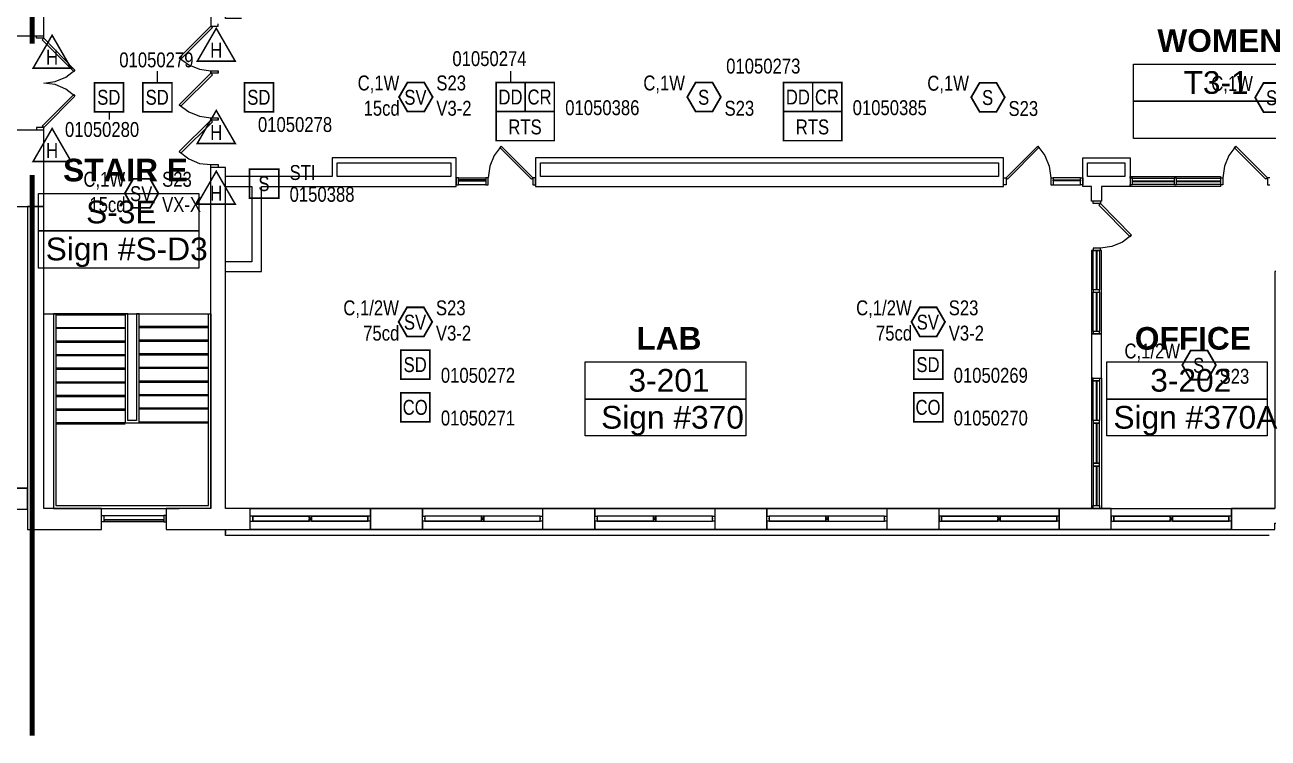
# Model space of a CAD drawing. Header units: inches. Extents: x 10004 to 17737, y 28227 to 35905.
# Drawn here: x 11699 to 12699, y 28877 to 29451 of the extents above; entities that cross this region are included whole.
import ezdxf
from ezdxf.enums import TextEntityAlignment as Align

# ---------------------------------------------------------------- set-up
doc = ezdxf.new("R2010")
doc.units = ezdxf.units.IN
doc.header["$LTSCALE"] = 0.25
doc.header["$MEASUREMENT"] = 0
for name, color, linetype in [('BACKGROUND', 8, 'Continuous'), ('CO DETECTOR', 1, 'Continuous'), ('DOOR HOLDER', 1, 'Continuous'), ('DUCT DETECTOR', 1, 'Continuous'), ('PULL STATION', 1, 'Continuous'), ('RELAY MODULES', 1, 'Continuous'), ('REMOTE TEST STATION', 1, 'Continuous'), ('SMOKE DETECTOR', 1, 'Continuous'), ('SPEAKER', 1, 'Continuous'), ('SPEAKER STROBE', 1, 'Continuous')]:
    doc.layers.add(name, color=color, linetype=linetype)
doc.styles.add('Arial', font='arial.ttf', dxfattribs={"width": 0.8})
doc.styles.add('PDF Arial', font='arial.ttf')
doc.styles.add('PDF Arial Bold', font='arialbd.ttf')

# ---------------------------------------------------------------- blocks, each defined once
blk = doc.blocks.new('150X-AQN5')
at = {"layer": 'DOOR HOLDER', "const_width": 1.25}
blk.add_lwpolyline([(15.26, -8.81), (0, 17.63), (-15.26, -8.81)], close=True, dxfattribs=at)
at = {"layer": 'DOOR HOLDER', "style": 'Arial', "width": 0.8}
blk.add_text('H', height=12, dxfattribs=at).set_placement((0, 0), align=Align.MIDDLE)
blk.add_attdef('SUBSCRIPT', text='', height=12, dxfattribs=at).set_placement((11.35, 10.49), align=Align.MIDDLE_LEFT)
blk = doc.blocks.new('GC-S7')
at = {"layer": 'SPEAKER', "const_width": 1.46}
blk.add_lwpolyline([(13.83, 0.21), (7.08, 11.9), (-6.42, 11.9), (-13.17, 0.21), (-6.42, -11.49), (7.08, -11.49)], close=True, dxfattribs=at)
at = {"layer": 'SPEAKER', "style": 'Arial', "width": 0.8}
blk.add_text('S', height=12, dxfattribs=at).set_placement((0, 0), align=Align.MIDDLE)
for tag, p in [('C', (-14.98, 11.52)), ('1/2W', (-14.65, -8.82))]:
    blk.add_attdef(tag, text='', height=12, dxfattribs=at).set_placement(p, align=Align.MIDDLE_RIGHT)
blk.add_attdef('Speaker_Circuit', text='', height=12, dxfattribs=at).set_placement((16.8, -8.82), align=Align.MIDDLE_LEFT)
blk = doc.blocks.new('SIGA-278')
at = {"layer": 'PULL STATION', "const_width": 1.3}
blk.add_lwpolyline([(-11.5, -11.68), (-11.5, 11.7), (11.89, 11.7), (11.89, -11.68)], close=True, dxfattribs=at)
at = {"layer": 'PULL STATION', "style": 'Arial', "width": 0.8}
blk.add_text('S', height=12, dxfattribs=at).set_placement((0, 0), align=Align.MIDDLE)
for tag, p in [('ADDRESS', (20.64, 8.96)), ('ZONE', (20.64, -8.58))]:
    blk.add_attdef(tag, text='', height=12, dxfattribs=at).set_placement(p, align=Align.MIDDLE_LEFT)
blk.add_attdef('SUBSCRIPT', text='', height=12, dxfattribs=at).set_placement((-16.56, -9.02), align=Align.MIDDLE_RIGHT)
blk = doc.blocks.new('SIGA-CR')
at = {"layer": 'RELAY MODULES', "const_width": 1.3}
blk.add_lwpolyline([(-11.5, -11.68), (-11.5, 11.7), (11.89, 11.7), (11.89, -11.68)], close=True, dxfattribs=at)
at = {"layer": 'RELAY MODULES', "style": 'Arial', "width": 0.8}
blk.add_text('CR', height=12, dxfattribs=at).set_placement((0, 0), align=Align.MIDDLE)
for tag, p in [('ADDRESS', (20.64, 8.96)), ('ZONE', (20.64, -8.58))]:
    blk.add_attdef(tag, text='', height=12, dxfattribs=at).set_placement(p, align=Align.MIDDLE_LEFT)
blk.add_attdef('SUBSCRIPT', text='', height=12, dxfattribs=at).set_placement((-16.56, -9.02), align=Align.MIDDLE_RIGHT)
blk = doc.blocks.new('SIGA-SD')
at = {"layer": 'DUCT DETECTOR', "const_width": 1.3}
blk.add_lwpolyline([(-11.5, -11.68), (-11.5, 11.7), (11.89, 11.7), (11.89, -11.68)], close=True, dxfattribs=at)
at = {"layer": 'DUCT DETECTOR', "style": 'Arial', "width": 0.8}
blk.add_text('DD', height=12, dxfattribs=at).set_placement((0, 0), align=Align.MIDDLE)
for tag, p in [('ADDRESS', (20.64, 8.96)), ('ZONE', (20.64, -8.58))]:
    blk.add_attdef(tag, text='', height=12, dxfattribs=at).set_placement(p, align=Align.MIDDLE_LEFT)
blk.add_attdef('SUBSCRIPT', text='', height=12, dxfattribs=at).set_placement((-16.56, -9.02), align=Align.MIDDLE_RIGHT)
blk = doc.blocks.new('SD-TRK')
at = {"layer": 'REMOTE TEST STATION', "const_width": 1.25}
blk.add_lwpolyline([(-23.19, 12.37), (23.58, 12.37), (23.58, -11.01), (-23.19, -11.01)], close=True, dxfattribs=at)
at = {"layer": 'REMOTE TEST STATION', "style": 'Arial', "width": 0.8}
blk.add_text('RTS', height=12, dxfattribs=at).set_placement((0, 0), align=Align.MIDDLE)
blk.add_attdef('DD_NUMBER', text='', height=12, dxfattribs=at).set_placement((29.49, 10.17), align=Align.MIDDLE_LEFT)
blk = doc.blocks.new('SIGA-COD')
at = {"layer": 'CO DETECTOR', "const_width": 1.3}
blk.add_lwpolyline([(-11.5, -11.68), (-11.5, 11.7), (11.89, 11.7), (11.89, -11.68)], close=True, dxfattribs=at)
at = {"layer": 'CO DETECTOR', "style": 'Arial', "width": 0.8}
blk.add_text('CO', height=12, dxfattribs=at).set_placement((0, 0), align=Align.MIDDLE)
for tag, p in [('ADDRESS', (20.64, 8.96)), ('ZONE', (20.64, -8.58))]:
    blk.add_attdef(tag, text='', height=12, dxfattribs=at).set_placement(p, align=Align.MIDDLE_LEFT)
blk.add_attdef('SUBSCRIPT', text='', height=12, dxfattribs=at).set_placement((-16.56, -9.02), align=Align.MIDDLE_RIGHT)
blk = doc.blocks.new('GC-S7VM')
at = {"layer": 'SPEAKER STROBE', "const_width": 1.46}
blk.add_lwpolyline([(13.83, 0.21), (7.08, 11.9), (-6.42, 11.9), (-13.17, 0.21), (-6.42, -11.49), (7.08, -11.49)], close=True, dxfattribs=at)
at = {"layer": 'SPEAKER STROBE', "style": 'Arial', "width": 0.8}
blk.add_text('SV', height=12, dxfattribs=at).set_placement((0, 0), align=Align.MIDDLE)
for tag, p in [('C', (-12.95, 11.52)), ('CANDELA', (-12.62, -8.82)), ('1/2W', (-12.62, -29.16))]:
    blk.add_attdef(tag, text='', height=12, dxfattribs=at).set_placement(p, align=Align.MIDDLE_RIGHT)
for tag, p in [('Speaker_Circuit', (16.8, 11.52)), ('Visual_Circuit', (16.8, -8.82))]:
    blk.add_attdef(tag, text='', height=12, dxfattribs=at).set_placement(p, align=Align.MIDDLE_LEFT)
blk = doc.blocks.new('SIGA-PD')
at = {"layer": 'SMOKE DETECTOR', "const_width": 1.3}
blk.add_lwpolyline([(-11.5, -11.68), (-11.5, 11.7), (11.89, 11.7), (11.89, -11.68)], close=True, dxfattribs=at)
at = {"layer": 'SMOKE DETECTOR', "style": 'Arial', "width": 0.8}
blk.add_text('SD', height=12, dxfattribs=at).set_placement((0, 0), align=Align.MIDDLE)
for tag, p in [('ADDRESS', (20.64, 8.96)), ('ZONE', (20.64, -8.58))]:
    blk.add_attdef(tag, text='', height=12, dxfattribs=at).set_placement(p, align=Align.MIDDLE_LEFT)
blk.add_attdef('SUBSCRIPT', text='', height=12, dxfattribs=at).set_placement((-16.56, -9.02), align=Align.MIDDLE_RIGHT)

msp = doc.modelspace()

# ---------------------------------------------------------------- linework, layer by layer
at = {"lineweight": 0, "const_width": 4}
for points in [[(11704.98, 30812.14), (11704.98, 29435.5)], [(11704.98, 29330), (11704.98, 28878.87)]]:
    msp.add_lwpolyline(points, dxfattribs=at)
at = {"layer": 'BACKGROUND'}
for points in [[(11739.37, 29393.32), (11732.05, 29399.06), (11723.44, 29402.56), (11714.21, 29403.84), (11723.44, 29405.11), (11732.05, 29408.61), (11739.37, 29414.35), (11714.21, 29439.84), (11714.21, 29441.75), (11714.21, 29512.47), (11690.31, 29512.47), (11690.31, 29448.12), (10878.56, 29448.12), (10878.56, 29455.77), (11296.54, 29455.77), (11296.54, 29472.65), (10530.03, 29472.65)], [(11873.18, 29455.77), (11860.44, 29455.77), (11860.44, 29459.91), (11860.44, 29472.97), (11714.21, 29472.97), (11714.21, 29459.91), (11848.65, 29459.91), (11848.65, 29451.62), (11848.65, 29449.71), (11854.38, 29449.71), (11854.38, 29451.62)], [(11690.31, 29441.75), (11714.21, 29441.75)], [(11739.37, 29414.35), (11738.42, 29413.08), (11712.93, 29438.56), (11714.21, 29439.84), (11708.47, 29439.84), (11708.47, 29441.75)], [(11823.16, 29424.23), (11830.81, 29418.49), (11839.41, 29414.99), (11848.65, 29413.71), (11848.65, 29411.8), (11823.16, 29386.31), (11830.81, 29380.58), (11839.41, 29377.08), (11848.65, 29375.8), (11848.65, 29373.89), (11823.16, 29348.72), (11830.81, 29342.99), (11839.41, 29339.16), (11848.65, 29338.21)], [(11848.65, 29411.8), (11849.92, 29410.53), (11824.44, 29385.36), (11823.16, 29386.31)], [(11854.38, 29411.8), (11848.65, 29411.8), (11848.65, 29413.71), (11854.38, 29413.71), (11854.38, 29411.8), (11854.38, 29413.71)], [(11848.65, 29373.89), (11849.92, 29372.61), (11824.44, 29347.45), (11823.16, 29348.72)], [(11854.38, 29373.89), (11848.65, 29373.89), (11848.65, 29375.8), (11854.38, 29375.8), (11854.38, 29373.89), (11854.38, 29375.8)], [(11690.31, 29304.44), (11714.21, 29304.44), (11714.21, 29365.92), (11690.31, 29365.92)], [(11714.21, 29365.92), (11714.21, 29368.15), (11708.47, 29368.15), (11708.47, 29365.92)], [(12082.17, 29353.18), (12076.44, 29345.54), (12072.93, 29336.93), (12071.66, 29327.69), (12069.74, 29327.69), (12069.74, 29321.96), (12047.76, 29321.96)], [(12513.53, 29353.18), (12519.27, 29345.54), (12522.77, 29336.93), (12524.05, 29327.69), (12524.05, 29321.96), (12525.96, 29321.96), (12547.94, 29321.96)], [(12672.82, 29353.18), (12667.09, 29345.54), (12663.59, 29336.93), (12662.31, 29327.69)], [(11860.44, 29252.19), (11881.46, 29252.19), (11889.43, 29252.19), (11889.43, 29320.69), (12045.85, 29320.69), (12045.85, 29328.65), (12045.85, 29339.8), (12045.85, 29343.62), (11946.13, 29343.62), (11946.13, 29339.8), (11946.13, 29328.65), (11860.44, 29328.65)], [(11714.21, 29077.92), (11714.21, 29218.1), (11848.65, 29218.1), (11848.65, 29061.68), (11848.65, 29335.98), (11848.65, 29338.21), (11854.38, 29338.21), (11854.38, 29335.98)], [(11860.44, 29335.98), (11848.65, 29335.98)], [(12047.76, 29327.69), (12069.74, 29327.69)], [(12069.74, 29321.96), (12071.66, 29321.96), (12071.66, 29327.69)], [(12524.05, 29327.69), (12525.96, 29327.69), (12525.96, 29321.96)], [(12547.94, 29327.69), (12525.96, 29327.69)], [(12549.85, 29328.65), (12549.85, 29328.65)], [(12587.76, 29327.38), (12587.76, 29322.28)], [(12623.13, 29324.83), (12589.67, 29324.83), (12623.13, 29324.83), (12623.13, 29324.51), (12589.67, 29324.51), (12589.67, 29324.83)], [(12660.4, 29324.83), (12625.04, 29324.83), (12660.4, 29324.83), (12660.4, 29324.51), (12625.04, 29324.51), (12625.04, 29324.83)], [(12660.4, 29327.69), (12662.31, 29327.69), (12662.31, 29321.96), (12660.4, 29321.96)], [(12700.22, 29327.69), (12698.31, 29327.69), (12698.31, 29321.96), (12700.22, 29321.96)], [(11860.44, 29320.69), (11881.46, 29320.69), (11881.46, 29260.15), (11860.44, 29260.15)], [(12563.87, 29308.9), (12563.87, 29306.99), (12558.13, 29306.99), (12558.13, 29308.9)], [(12589.04, 29281.5), (12581.71, 29275.77), (12573.11, 29272.26), (12563.87, 29270.99)], [(12563.23, 29202.17), (12563.23, 29204.08), (12558.13, 29204.08), (12558.13, 29235.62), (12563.23, 29235.62), (12563.23, 29237.54), (12558.13, 29237.54), (12558.13, 29235.62), (12563.23, 29235.62), (12563.23, 29204.08), (12558.13, 29204.08), (12558.13, 29202.17), (12563.23, 29202.17), (12564.82, 29202.17), (12564.82, 29269.08), (12556.86, 29269.08), (12556.86, 29202.17), (12558.13, 29202.17)], [(12563.87, 29269.08), (12563.87, 29270.99), (12558.13, 29270.99), (12558.13, 29269.08), (12563.23, 29269.08), (12563.23, 29237.54), (12558.13, 29237.54), (12558.13, 29269.08)], [(12561, 29237.54), (12561, 29269.08), (12561, 29237.54), (12560.68, 29237.54), (12560.68, 29269.08), (12561, 29269.08)], [(12561, 29204.08), (12561, 29235.62), (12561, 29204.08), (12560.68, 29204.08), (12560.68, 29235.62), (12561, 29235.62)], [(11724.08, 29218.1), (11722.17, 29218.1), (11722.17, 29128.9), (11722.17, 29061.68), (11823.16, 29061.68)], [(11779.83, 29218.1), (11724.08, 29218.1), (11724.08, 29207.27), (11724.08, 29196.12), (11724.08, 29185.29), (11724.08, 29174.46), (11724.08, 29163.31), (11724.08, 29152.47), (11724.08, 29141.64), (11724.08, 29130.49), (11724.08, 29128.9), (11724.08, 29063.91), (11846.74, 29063.91), (11846.74, 29121.25), (11846.74, 29130.49), (11846.74, 29141.64), (11846.74, 29152.47), (11846.74, 29163.31), (11846.74, 29174.46), (11846.74, 29185.29), (11846.74, 29196.12), (11846.74, 29207.27), (11846.74, 29218.1), (11848.65, 29218.1), (11848.65, 29121.25), (11848.65, 29061.68), (11812.65, 29061.68), (11812.65, 29044.79), (11880.19, 29044.79), (11880.19, 29061.68), (11860.44, 29061.68)], [(11846.74, 29141.64), (11790.98, 29141.64), (11790.98, 29152.47), (11790.98, 29163.31), (11790.98, 29174.46), (11790.98, 29185.29), (11790.98, 29196.12), (11790.98, 29207.27), (11790.98, 29218.1), (11788.75, 29218.1), (11788.75, 29132.4), (11781.74, 29132.4), (11781.74, 29218.1), (11779.83, 29218.1), (11779.83, 29207.27)], [(11790.98, 29218.1), (11846.74, 29218.1)], [(11724.08, 29207.27), (11779.83, 29207.27), (11779.83, 29196.12), (11779.83, 29185.29), (11779.83, 29174.46), (11779.83, 29163.31), (11779.83, 29152.47), (11779.83, 29141.64), (11779.83, 29132.4), (11779.83, 29130.49), (11788.75, 29130.49), (11790.98, 29130.49), (11790.98, 29141.64)], [(11790.98, 29207.27), (11846.74, 29207.27)], [(11779.83, 29196.12), (11724.08, 29196.12)], [(11790.98, 29196.12), (11846.74, 29196.12)], [(11779.83, 29185.29), (11724.08, 29185.29)], [(11790.98, 29185.29), (11846.74, 29185.29)], [(11779.83, 29174.46), (11724.08, 29174.46)], [(11790.98, 29174.46), (11846.74, 29174.46)], [(11779.83, 29163.31), (11724.08, 29163.31)], [(11790.98, 29163.31), (11846.74, 29163.31)], [(12558.13, 29166.49), (12563.23, 29166.49), (12563.23, 29164.26), (12558.13, 29164.26), (12558.13, 29166.49), (12556.86, 29166.49), (12556.86, 29061.68), (12558.13, 29061.68), (12558.13, 29063.91), (12563.23, 29063.91), (12563.23, 29095.77), (12563.23, 29098), (12563.23, 29130.17), (12558.13, 29130.17), (12558.13, 29098), (12563.23, 29098), (12558.13, 29098), (12558.13, 29095.77), (12563.23, 29095.77), (12558.13, 29095.77), (12558.13, 29063.91), (12563.23, 29063.91), (12563.23, 29061.68)], [(12563.23, 29166.49), (12564.82, 29166.49), (12564.82, 29061.68), (12563.23, 29061.68), (12558.13, 29061.68)], [(12561, 29132.4), (12561, 29164.26), (12561, 29132.4), (12560.68, 29132.4), (12560.68, 29164.26), (12561, 29164.26)], [(11779.83, 29152.47), (11724.08, 29152.47)], [(11790.98, 29152.47), (11846.74, 29152.47)], [(11779.83, 29141.64), (11724.08, 29141.64)], [(11779.83, 29132.4), (11779.83, 29130.49), (11724.08, 29130.49)], [(11790.98, 29130.49), (11846.74, 29130.49)], [(12561, 29098), (12561, 29130.17), (12561, 29098), (12560.68, 29098), (12560.68, 29130.17), (12561, 29130.17)], [(12561, 29063.91), (12561, 29095.77), (12561, 29063.91), (12560.68, 29063.91), (12560.68, 29095.77), (12561, 29095.77)], [(12530.74, 29051.48), (12530.74, 29055.31), (12530.74, 29061.68), (11879.87, 29061.68)], [(11880.19, 29044.79), (11880.19, 29051.48), (11880.19, 29055.31), (11880.19, 29061.68)], [(11977.04, 29051.48), (11977.04, 29055.31), (11977.04, 29061.68)], [(12018.77, 29061.68), (12018.77, 29055.31), (12020.68, 29055.31), (12020.68, 29051.48), (12018.77, 29051.48), (12018.77, 29044.79)], [(12115.3, 29061.68), (12115.3, 29055.31), (12115.3, 29051.48), (12115.3, 29044.79)], [(12157.36, 29061.68), (12157.36, 29055.31), (12159.27, 29055.31), (12159.27, 29051.48), (12157.36, 29051.48), (12157.36, 29044.79)], [(12253.89, 29061.68), (12253.89, 29055.31), (12253.89, 29051.48), (12253.89, 29044.79)], [(12295.62, 29061.68), (12295.62, 29055.31), (12297.53, 29055.31), (12297.53, 29051.48), (12295.62, 29051.48), (12295.62, 29044.79)], [(12392.15, 29061.68), (12392.15, 29055.31), (12392.15, 29051.48), (12392.15, 29044.79)], [(12434.21, 29044.79), (12434.21, 29051.48), (12436.12, 29051.48), (12436.12, 29055.31), (12434.21, 29055.31), (12434.21, 29061.68)], [(12572.47, 29044.79), (12572.47, 29051.48), (12574.7, 29051.48), (12574.7, 29055.31), (12572.47, 29055.31), (12572.47, 29061.68), (12704.05, 29061.68)], [(12669.32, 29051.48), (12669.32, 29055.31), (12669.32, 29061.68)], [(11810.74, 29050.85), (11762.95, 29050.85), (11760.72, 29050.85), (11760.72, 29055.94), (11762.95, 29055.94), (11810.74, 29055.94)], [(11762.95, 29050.85), (11762.95, 29055.94)], [(11880.19, 29051.48), (11882.42, 29051.48), (11882.42, 29055.31), (11880.19, 29055.31)], [(11977.04, 29044.79), (11977.04, 29051.48), (11974.81, 29051.48), (11929.57, 29051.48), (11974.81, 29051.48), (11974.81, 29055.31), (11929.57, 29055.31), (11929.57, 29053.71), (11927.66, 29053.71), (11927.66, 29055.31), (11927.66, 29051.48), (11882.42, 29051.48), (11927.66, 29051.48)], [(11977.04, 29055.31), (11974.81, 29055.31), (11974.81, 29051.48), (11974.81, 29055.31), (11929.57, 29055.31), (11974.81, 29055.31), (11929.57, 29055.31), (11929.57, 29051.48), (11929.57, 29053.08), (11927.66, 29053.08), (11927.66, 29051.48), (11882.42, 29051.48), (11882.42, 29055.31), (11927.66, 29055.31), (11882.42, 29055.31), (11882.42, 29051.48)], [(11929.57, 29055.31), (11929.57, 29053.71), (11927.66, 29053.71), (11927.66, 29055.31), (11882.42, 29055.31), (11927.66, 29055.31)], [(11882.42, 29055.31), (11882.42, 29051.48), (11927.66, 29051.48), (11927.66, 29053.08)], [(11929.57, 29053.71), (11929.57, 29055.31), (11927.66, 29055.31), (11927.66, 29053.71)], [(11929.57, 29053.08), (11929.57, 29051.48), (11974.81, 29051.48), (11974.81, 29055.31)], [(12018.77, 29051.48), (12018.77, 29055.31)], [(12113.39, 29055.31), (12068.15, 29055.31), (12068.15, 29053.71), (12066.24, 29053.71), (12066.24, 29055.31), (12020.68, 29055.31), (12020.68, 29051.48), (12066.24, 29051.48), (12066.24, 29055.31), (12020.68, 29055.31), (12020.68, 29051.48), (12066.24, 29051.48), (12020.68, 29051.48), (12066.24, 29051.48)], [(12066.24, 29053.71), (12066.24, 29055.31), (12020.68, 29055.31), (12020.68, 29051.48)], [(12066.24, 29055.31), (12020.68, 29055.31)], [(12066.24, 29053.08), (12066.24, 29051.48), (12066.24, 29053.08), (12068.15, 29053.08), (12068.15, 29051.48), (12113.39, 29051.48), (12113.39, 29055.31), (12068.15, 29055.31)], [(12068.15, 29051.48), (12113.39, 29051.48), (12113.39, 29055.31), (12068.15, 29055.31), (12068.15, 29053.71)], [(12068.15, 29053.08), (12068.15, 29051.48), (12113.39, 29051.48)], [(12115.3, 29051.48), (12113.39, 29051.48), (12113.39, 29055.31), (12115.3, 29055.31)], [(12157.36, 29051.48), (12157.36, 29055.31)], [(12251.97, 29055.31), (12206.42, 29055.31), (12206.42, 29053.71), (12204.51, 29053.71), (12204.51, 29055.31), (12159.27, 29055.31), (12159.27, 29051.48), (12204.51, 29051.48), (12204.51, 29055.31), (12159.27, 29055.31), (12159.27, 29051.48), (12204.51, 29051.48), (12159.27, 29051.48), (12204.51, 29051.48)], [(12204.51, 29053.71), (12204.51, 29055.31), (12159.27, 29055.31), (12159.27, 29051.48)], [(12204.51, 29055.31), (12159.27, 29055.31)], [(12204.51, 29053.08), (12204.51, 29051.48), (12204.51, 29053.08), (12206.42, 29053.08), (12206.42, 29051.48), (12251.97, 29051.48), (12251.97, 29055.31), (12206.42, 29055.31)], [(12206.42, 29051.48), (12251.97, 29051.48), (12251.97, 29055.31), (12206.42, 29055.31), (12206.42, 29053.71)], [(12206.42, 29053.08), (12206.42, 29051.48), (12251.97, 29051.48)], [(12253.89, 29051.48), (12251.97, 29051.48), (12251.97, 29055.31), (12253.89, 29055.31)], [(12295.62, 29051.48), (12295.62, 29055.31)], [(12390.24, 29055.31), (12345, 29055.31), (12345, 29053.71), (12343.09, 29053.71), (12343.09, 29055.31), (12297.53, 29055.31), (12297.53, 29051.48), (12343.09, 29051.48), (12343.09, 29055.31), (12297.53, 29055.31), (12297.53, 29051.48), (12343.09, 29051.48), (12297.53, 29051.48), (12343.09, 29051.48)], [(12343.09, 29053.71), (12343.09, 29055.31), (12297.53, 29055.31), (12297.53, 29051.48)], [(12343.09, 29055.31), (12297.53, 29055.31)], [(12343.09, 29053.08), (12343.09, 29051.48), (12343.09, 29053.08), (12345, 29053.08), (12345, 29051.48), (12390.24, 29051.48), (12390.24, 29055.31), (12345, 29055.31)], [(12345, 29051.48), (12390.24, 29051.48), (12390.24, 29055.31), (12345, 29055.31), (12345, 29053.71)], [(12345, 29053.08), (12345, 29051.48), (12390.24, 29051.48)], [(12392.15, 29051.48), (12390.24, 29051.48), (12390.24, 29055.31), (12392.15, 29055.31)], [(12434.21, 29055.31), (12434.21, 29051.48)], [(12530.74, 29044.79), (12530.74, 29051.48), (12528.82, 29051.48), (12483.27, 29051.48), (12528.82, 29051.48), (12528.82, 29055.31), (12483.27, 29055.31), (12483.27, 29053.71), (12481.36, 29053.71), (12481.36, 29055.31), (12481.36, 29051.48), (12436.12, 29051.48), (12481.36, 29051.48)], [(12530.74, 29055.31), (12528.82, 29055.31), (12528.82, 29051.48), (12528.82, 29055.31), (12483.27, 29055.31), (12528.82, 29055.31), (12483.27, 29055.31), (12483.27, 29051.48), (12483.27, 29053.08), (12481.36, 29053.08), (12481.36, 29051.48), (12436.12, 29051.48), (12436.12, 29055.31), (12481.36, 29055.31), (12436.12, 29055.31), (12436.12, 29051.48)], [(12483.27, 29055.31), (12483.27, 29053.71), (12481.36, 29053.71), (12481.36, 29055.31), (12436.12, 29055.31), (12481.36, 29055.31)], [(12436.12, 29055.31), (12436.12, 29051.48), (12481.36, 29051.48), (12481.36, 29053.08)], [(12483.27, 29053.71), (12483.27, 29055.31), (12481.36, 29055.31), (12481.36, 29053.71)], [(12483.27, 29053.08), (12483.27, 29051.48), (12528.82, 29051.48), (12528.82, 29055.31)], [(12572.47, 29055.31), (12572.47, 29051.48)], [(12669.32, 29044.79), (12669.32, 29051.48), (12667.09, 29051.48), (12621.85, 29051.48), (12667.09, 29051.48), (12667.09, 29055.31), (12621.85, 29055.31), (12621.85, 29053.71), (12619.94, 29053.71), (12619.94, 29055.31), (12619.94, 29051.48), (12574.7, 29051.48), (12619.94, 29051.48)], [(12669.32, 29055.31), (12667.09, 29055.31), (12667.09, 29051.48), (12667.09, 29055.31), (12621.85, 29055.31), (12667.09, 29055.31), (12621.85, 29055.31), (12621.85, 29051.48), (12621.85, 29053.08), (12619.94, 29053.08), (12619.94, 29051.48), (12574.7, 29051.48), (12574.7, 29055.31), (12619.94, 29055.31), (12574.7, 29055.31), (12574.7, 29051.48)], [(12621.85, 29055.31), (12621.85, 29053.71), (12619.94, 29053.71), (12619.94, 29055.31), (12574.7, 29055.31), (12619.94, 29055.31)], [(12574.7, 29055.31), (12574.7, 29051.48), (12619.94, 29051.48), (12619.94, 29053.08)], [(12621.85, 29053.71), (12621.85, 29055.31), (12619.94, 29055.31), (12619.94, 29053.71)], [(12621.85, 29053.08), (12621.85, 29051.48), (12667.09, 29051.48), (12667.09, 29055.31)], [(12699.59, 29040.01), (11860.44, 29040.01), (11860.44, 29044.79), (12704.05, 29044.79)], [(11860.44, 29043.52), (11860.44, 29043.52)], [(11860.44, 29043.52), (11860.44, 29043.52)], [(11860.44, 29043.2), (11860.44, 29043.2)], [(11860.44, 29042.88), (11860.44, 29042.56), (11860.44, 29042.24), (11860.44, 29041.92), (11860.44, 29041.61)], [(11860.44, 29042.24), (11860.44, 29042.24)], [(11929.57, 29051.48), (11974.81, 29051.48)], [(12483.27, 29051.48), (12528.82, 29051.48)], [(12621.85, 29051.48), (12667.09, 29051.48)]]:
    msp.add_lwpolyline(points, dxfattribs=at)
for points in [[(11849.92, 29448.44), (11824.44, 29422.95), (11823.16, 29424.23), (11848.65, 29449.71)], [(12590.63, 29389.18), (12590.63, 29419.13), (12719.34, 29419.13), (12719.34, 29389.18)], [(11712.93, 29369.11), (11738.42, 29394.6), (11739.37, 29393.32), (11714.21, 29368.15)], [(12590.63, 29359.23), (12590.63, 29389.18), (12719.34, 29389.18), (12719.34, 29359.23)], [(12106.38, 29326.42), (12080.9, 29351.91), (12082.17, 29353.18), (12107.66, 29327.69)], [(12489.32, 29326.42), (12514.49, 29351.91), (12513.53, 29353.18), (12488.05, 29327.69)], [(12697.04, 29326.42), (12671.55, 29351.91), (12672.82, 29353.18), (12698.31, 29327.69)], [(12428.15, 29343.62), (12249.11, 29343.62), (12113.71, 29343.62), (12109.57, 29343.62), (12109.57, 29328.65), (12109.57, 29320.69), (12486.13, 29320.69), (12486.13, 29328.65), (12486.13, 29343.62), (12481.99, 29343.62)], [(12556.86, 29320.69), (12549.85, 29320.69), (12549.85, 29328.65), (12549.85, 29343.62), (12553.67, 29343.62), (12583.62, 29343.62), (12587.76, 29343.62), (12587.76, 29328.65), (12660.4, 29328.65), (12660.4, 29320.69), (12587.76, 29320.69), (12587.76, 29322.28), (12589.67, 29322.28), (12589.67, 29327.38), (12587.76, 29327.38), (12587.76, 29328.65), (12587.76, 29320.69), (12564.82, 29320.69), (12564.82, 29308.9), (12556.86, 29308.9)], [(12041.71, 29328.65), (11950.28, 29328.65), (11950.28, 29339.8), (12041.71, 29339.8)], [(12481.99, 29339.8), (12481.99, 29328.65), (12113.71, 29328.65), (12113.71, 29339.8), (12249.11, 29339.8), (12428.15, 29339.8)], [(12553.67, 29328.65), (12553.67, 29339.8), (12583.62, 29339.8), (12583.62, 29328.65)], [(12045.85, 29321.96), (12047.76, 29321.96), (12047.76, 29327.69), (12045.85, 29327.69)], [(12047.76, 29325.15), (12069.74, 29325.15), (12069.74, 29326.1), (12047.76, 29326.1)], [(12107.66, 29321.96), (12109.57, 29321.96), (12109.57, 29327.69), (12107.66, 29327.69)], [(12486.13, 29321.96), (12486.13, 29327.69), (12488.05, 29327.69), (12488.05, 29321.96)], [(12525.96, 29325.15), (12525.96, 29326.1), (12547.94, 29326.1), (12547.94, 29325.15)], [(12547.94, 29321.96), (12547.94, 29327.69), (12549.85, 29327.69), (12549.85, 29321.96)], [(12589.67, 29327.38), (12623.13, 29327.38), (12623.13, 29322.28), (12589.67, 29322.28)], [(12623.13, 29322.28), (12625.04, 29322.28), (12625.04, 29327.38), (12623.13, 29327.38)], [(12625.04, 29327.38), (12660.4, 29327.38), (12660.4, 29322.28), (12625.04, 29322.28)], [(11710.06, 29285), (11710.06, 29314.95), (11839.09, 29314.95), (11839.09, 29285)], [(11714.21, 29044.79), (11760.72, 29044.79), (11760.72, 29061.68), (11714.21, 29061.68), (11714.21, 29304.44), (11701.14, 29304.44), (11701.14, 29044.79)], [(12562.59, 29305.71), (12587.76, 29280.23), (12589.04, 29281.5), (12563.87, 29306.99)], [(11710.06, 29255.06), (11710.06, 29285), (11839.09, 29285), (11839.09, 29255.06)], [(12712.65, 29049.89), (12712.65, 29033), (12761.07, 29033), (12761.07, 29049.89), (12721.25, 29049.89), (12721.25, 29171.27), (12725.07, 29171.27), (12725.07, 29179.23), (12721.25, 29179.23), (12721.25, 29252.19), (12704.05, 29252.19), (12704.05, 29061.68), (12669.32, 29061.68), (12669.32, 29044.79), (12704.05, 29044.79), (12704.05, 29049.89)], [(12556.86, 29202.17), (12556.86, 29166.49), (12564.82, 29166.49), (12564.82, 29202.17)], [(12149.71, 29149.61), (12149.71, 29179.55), (12278.74, 29179.55), (12278.74, 29149.61)], [(12568.97, 29149.61), (12568.97, 29179.55), (12697.99, 29179.55), (12697.99, 29149.61)], [(12563.23, 29164.26), (12563.23, 29132.4), (12558.13, 29132.4), (12558.13, 29164.26)], [(12149.71, 29119.98), (12149.71, 29149.61), (12278.74, 29149.61), (12278.74, 29119.98)], [(12568.97, 29119.98), (12568.97, 29149.61), (12697.99, 29149.61), (12697.99, 29119.98)], [(12558.13, 29132.4), (12558.13, 29130.17), (12563.23, 29130.17), (12563.23, 29132.4)], [(11661.96, 29061.04), (11701.14, 29061.04), (11701.14, 29077.92), (11661.96, 29077.92)], [(12018.77, 29061.68), (11977.04, 29061.68), (11977.04, 29044.79), (12018.77, 29044.79)], [(12157.36, 29061.68), (12115.3, 29061.68), (12115.3, 29044.79), (12157.36, 29044.79)], [(12295.62, 29061.68), (12253.89, 29061.68), (12253.89, 29044.79), (12295.62, 29044.79)], [(12434.21, 29061.68), (12392.15, 29061.68), (12392.15, 29044.79), (12434.21, 29044.79)], [(12572.47, 29061.68), (12530.74, 29061.68), (12530.74, 29044.79), (12572.47, 29044.79)], [(11762.95, 29051.48), (11810.74, 29051.48), (11810.74, 29052.44), (11762.95, 29052.44)], [(11810.74, 29050.85), (11812.65, 29050.85), (11812.65, 29055.94), (11810.74, 29055.94)], [(11882.42, 29053.08), (11882.42, 29053.71)], [(11927.66, 29051.48), (11927.66, 29053.08), (11929.57, 29053.08), (11929.57, 29051.48)], [(11974.81, 29053.71), (11974.81, 29053.08)], [(12020.68, 29053.08), (12020.68, 29053.71)], [(12066.24, 29055.31), (12066.24, 29053.71), (12068.15, 29053.71), (12068.15, 29055.31)], [(12066.24, 29051.48), (12068.15, 29051.48), (12068.15, 29053.08), (12066.24, 29053.08)], [(12113.39, 29055.31), (12068.15, 29055.31), (12068.15, 29051.48), (12113.39, 29051.48)], [(12113.39, 29053.71), (12113.39, 29053.08)], [(12159.27, 29053.08), (12159.27, 29053.71)], [(12204.51, 29055.31), (12204.51, 29053.71), (12206.42, 29053.71), (12206.42, 29055.31)], [(12204.51, 29051.48), (12206.42, 29051.48), (12206.42, 29053.08), (12204.51, 29053.08)], [(12251.97, 29055.31), (12206.42, 29055.31), (12206.42, 29051.48), (12251.97, 29051.48)], [(12251.97, 29053.71), (12251.97, 29053.08)], [(12297.53, 29053.08), (12297.53, 29053.71)], [(12343.09, 29055.31), (12343.09, 29053.71), (12345, 29053.71), (12345, 29055.31)], [(12343.09, 29051.48), (12345, 29051.48), (12345, 29053.08), (12343.09, 29053.08)], [(12390.24, 29055.31), (12345, 29055.31), (12345, 29051.48), (12390.24, 29051.48)], [(12390.24, 29053.71), (12390.24, 29053.08)], [(12436.12, 29053.08), (12436.12, 29053.71)], [(12481.36, 29051.48), (12481.36, 29053.08), (12483.27, 29053.08), (12483.27, 29051.48)], [(12528.82, 29053.71), (12528.82, 29053.08)], [(12574.7, 29053.08), (12574.7, 29053.71)], [(12619.94, 29051.48), (12619.94, 29053.08), (12621.85, 29053.08), (12621.85, 29051.48)], [(12667.09, 29053.71), (12667.09, 29053.08)], [(11860.44, 29044.47), (11860.44, 29044.15), (11860.44, 29043.84), (11860.44, 29043.52), (11860.44, 29043.84), (11860.44, 29044.15)], [(11860.44, 29042.88), (11860.44, 29043.2)]]:
    msp.add_lwpolyline(points, close=True, dxfattribs=at)
at = {"layer": 'BACKGROUND', "ltscale": 0.996667}
msp.add_lwpolyline([(11860.44, 29061.68), (11860.44, 29335.98)], dxfattribs=at)
at = {"layer": 'BACKGROUND', "ltscale": 0.075}
for points in [[(11779.83, 29217.15), (11724.08, 29217.15)], [(11779.83, 29206.31), (11724.08, 29206.31)], [(11779.83, 29195.16), (11724.08, 29195.16)], [(11779.83, 29184.33), (11724.08, 29184.33)], [(11779.83, 29173.5), (11724.08, 29173.5)], [(11779.83, 29162.35), (11724.08, 29162.35)], [(11779.83, 29151.52), (11724.08, 29151.52)], [(11779.83, 29140.37), (11724.08, 29140.37)], [(11779.83, 29129.54), (11724.08, 29129.54)]]:
    msp.add_lwpolyline(points, dxfattribs=at)
at = {"layer": 'BACKGROUND', "ltscale": 0.076667}
for points in [[(11790.98, 29208.23), (11846.74, 29208.23)], [(11790.98, 29197.39), (11846.74, 29197.39)], [(11790.98, 29186.24), (11846.74, 29186.24)], [(11790.98, 29175.41), (11846.74, 29175.41)], [(11790.98, 29164.26), (11846.74, 29164.26)], [(11790.98, 29153.43), (11846.74, 29153.43)], [(11790.98, 29142.6), (11846.74, 29142.6)], [(11790.98, 29131.45), (11846.74, 29131.45)]]:
    msp.add_lwpolyline(points, dxfattribs=at)
at = {"layer": 'BACKGROUND', "ltscale": 1.778333}
msp.add_lwpolyline([(10530.03, 29077.92), (11701.14, 29077.92)], dxfattribs=at)
at = {"layer": 'BACKGROUND', "ltscale": 0.506667}
for points in [[(11880.19, 29061.68), (12669.32, 29061.68)], [(12669.32, 29044.79), (11880.19, 29044.79)]]:
    msp.add_lwpolyline(points, dxfattribs=at)
at = {"layer": 'DUCT DETECTOR'}
msp.add_line((12089.77, 29404.31), (12089.77, 29413.5), dxfattribs=at)
at = {"layer": 'SMOKE DETECTOR'}
for p, q in [((11805.68, 29404.1), (11805.68, 29413.5)), ((11766.75, 29380.71), (11766.75, 29374.5))]:
    msp.add_line(p, q, dxfattribs=at)

# ---------------------------------------------------------------- block references
at = {"layer": 'CO DETECTOR'}
for p, values in [((12012.93, 29142.97), {'ZONE': '01050271'}), ((12425.29, 29142.97), {'ZONE': '01050270'})]:
    msp.add_blockref('SIGA-COD', p, dxfattribs=at).add_auto_attribs(values)
at = {"layer": 'DOOR HOLDER'}
for p in [(11720.98, 29424.64), (11852.98, 29430.23), (11852.98, 29364.12), (11720.98, 29349.64), (11852.98, 29315.23)]:
    msp.add_blockref('150X-AQN5', p, dxfattribs=at)
at = {"layer": 'DUCT DETECTOR'}
ref = msp.add_blockref('SIGA-SD', (12089.57, 29392.61), dxfattribs=at)
ref.add_attrib('SUBSCRIPT', '01050274', dxfattribs={"height": 12, "style": 'Arial', "width": 0.8}).set_placement((12102.5, 29423.5), align=Align.MIDDLE_RIGHT)
ref = msp.add_blockref('SIGA-SD', (12320.67, 29392.62), dxfattribs=at)
ref.add_attrib('ZONE', '01050273', dxfattribs={"height": 12, "style": 'Arial', "width": 0.8}).set_placement((12263, 29417.5), align=Align.MIDDLE_LEFT)
at = {"layer": 'PULL STATION'}
msp.add_blockref('SIGA-278', (11891.3, 29322.92), dxfattribs=at).add_auto_attribs({'ADDRESS': 'STI', 'ZONE': '0150388'})
at = {"layer": 'RELAY MODULES'}
for p, values in [((12112.95, 29392.61), {'ZONE': '01050386'}), ((12344.06, 29392.62), {'ZONE': '01050385'})]:
    msp.add_blockref('SIGA-CR', p, dxfattribs=at).add_auto_attribs(values)
at = {"layer": 'REMOTE TEST STATION'}
for p in [(12101.26, 29368.56), (12332.36, 29368.56)]:
    msp.add_blockref('SD-TRK', p, dxfattribs=at)
at = {"layer": 'SMOKE DETECTOR'}
ref = msp.add_blockref('SIGA-PD', (11805.49, 29392.4), dxfattribs=at)
ref.add_attrib('ZONE', '01050279', dxfattribs={"height": 12, "style": 'Arial', "width": 0.8}).set_placement((11775, 29422.5), align=Align.MIDDLE_LEFT)
ref = msp.add_blockref('SIGA-PD', (11766.56, 29392.4), dxfattribs=at)
ref.add_attrib('SUBSCRIPT', '01050280', dxfattribs={"height": 12, "style": 'Arial', "width": 0.8}).set_placement((11791, 29366.5), align=Align.MIDDLE_RIGHT)
ref = msp.add_blockref('SIGA-PD', (11887.21, 29392.4), dxfattribs=at)
ref.add_attrib('ZONE', '01050278', dxfattribs={"height": 12, "style": 'Arial', "width": 0.8}).set_placement((11886.5, 29370.5), align=Align.MIDDLE_LEFT)
for p, values in [((12012.93, 29177.34), {'ZONE': '01050272'}), ((12425.29, 29177.34), {'ZONE': '01050269'})]:
    msp.add_blockref('SIGA-PD', p, dxfattribs=at).add_auto_attribs(values)
at = {"layer": 'SPEAKER'}
for p, values in [((12244.88, 29392.4), {'C': 'C,1W', 'Speaker_Circuit': 'S23'}), ((12473.21, 29392.2), {'C': 'C,1W', 'Speaker_Circuit': 'S23'}), ((12701.53, 29391.99), {'C': 'C,1W', 'Speaker_Circuit': 'S23'}), ((12642.95, 29176.78), {'C': 'C,1/2W', 'Speaker_Circuit': 'S23'})]:
    msp.add_blockref('GC-S7', p, dxfattribs=at).add_auto_attribs(values)
at = {"layer": 'SPEAKER STROBE'}
for p, values in [((12013.13, 29392.4), {'C': 'C,1W', 'Speaker_Circuit': 'S23', 'Visual_Circuit': 'V3-2', 'CANDELA': '15cd'}), ((11792.64, 29314.9), {'C': 'C,1W', 'Speaker_Circuit': 'S23', 'Visual_Circuit': 'VX-X', 'CANDELA': '15cd'}), ((12012.8, 29211.5), {'C': 'C,1/2W', 'Speaker_Circuit': 'S23', 'Visual_Circuit': 'V3-2', 'CANDELA': '75cd'}), ((12425.15, 29211.5), {'C': 'C,1/2W', 'Speaker_Circuit': 'S23', 'Visual_Circuit': 'V3-2', 'CANDELA': '75cd'})]:
    msp.add_blockref('GC-S7VM', p, dxfattribs=at).add_auto_attribs(values)

# ---------------------------------------------------------------- texts
at = {"layer": 'BACKGROUND', "attachment_point": 7}
for s, insert, char_height, style in [('WOMEN', (12609.74, 29428.69), 18.216, 'PDF Arial Bold'), ('T3-1', (12630.77, 29394.91), 18.245, 'PDF Arial'), ('STAIR E', (11729.81, 29324.5), 18.216, 'PDF Arial Bold'), ('S-3E', (11748.29, 29290.73), 18.245, 'PDF Arial'), ('Sign #S-D3', (11715.8, 29255.75), 18.245, 'PDF Arial'), ('LAB', (12190.81, 29189.43), 18.216, 'PDF Arial Bold'), ('OFFICE', (12591.58, 29189.12), 18.216, 'PDF Arial Bold'), ('3-201', (12184.43, 29155.34), 18.245, 'PDF Arial'), ('3-202', (12604.01, 29155.34), 18.245, 'PDF Arial'), ('Sign #370', (12162.45, 29120.35), 18.245, 'PDF Arial'), ('Sign #370A', (12574.38, 29120.35), 18.245, 'PDF Arial')]:
    msp.add_mtext(s, dxfattribs=dict(at, insert=insert, char_height=char_height, style=style))

doc.saveas('drawing.dxf')
